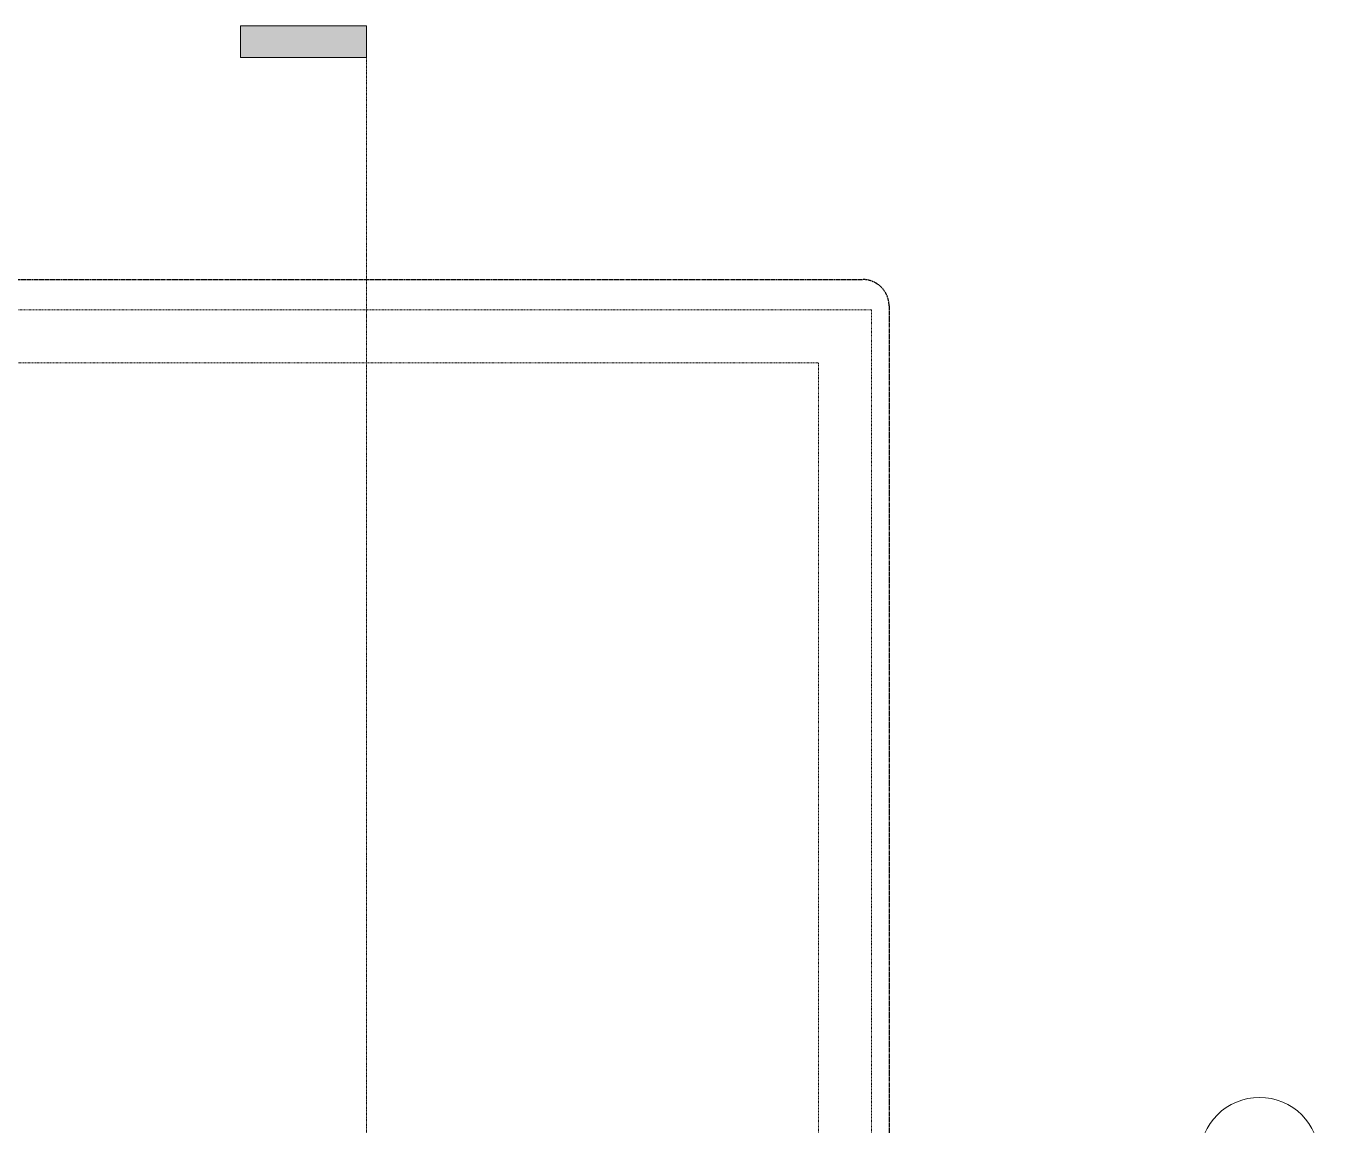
# Model space of a CAD drawing. Header units: millimetres. Extents: x 46079 to 131409, y 40831 to 60403.
# Drawn here: x 122703 to 130029, y 53717 to 59945 of the extents above; entities that cross this region are included whole.
import ezdxf

# ---------------------------------------------------------------- set-up
doc = ezdxf.new("R2010")
doc.units = ezdxf.units.MM
for name, pattern in [('Alignement de la ligne', [6.35, 3.175, -3.175]), ('Dash - Tight', [4.5, 3, -1.5]), ('Dash Dot 3_16_', [7.9375, 4.7625, -1.5875, 0, -1.5875]), ('Hidden', [7.14375, 4.7625, -2.38125])]:
    doc.linetypes.add(name, pattern=pattern)
for name, color, linetype, lineweight in [('A-DETL-GENF-2', 92, 'Dash - Tight', 18), ('A-DETL-GENF-3', 92, 'Hidden', 25), ('G-ANNO-SYMB', 111, 'Continuous', 9), ('G-ANNO-SYMB-1', 111, 'Dash Dot 3_16_', 18), ('G-IMPT-3', 9, 'Alignement de la ligne', 18), ('M-EQPM-2', 9, 'Alignement de la ligne', 18), ('S-GRID-IDEN', 1, 'Continuous', 9)]:
    doc.layers.add(name, color=color, linetype=linetype, lineweight=lineweight)

# ---------------------------------------------------------------- blocks, each defined once
blk = doc.blocks.new('TKTC_NAP THAM BE NUOC NGAM_260130 - TKTC_XREF_260130_NAP THAM BE NUOC NGAM_dwg-4013458-TKCS_BỂ NƯỚC NGẦM - MẶT BẰNG NẮP BỂ')
at = {"layer": 'G-IMPT-3'}
for p, q in [((-134909, 153914.7), (-149709, 153914.7)), ((-134909, 141325.1), (-134909, 153914.7))]:
    blk.add_line(p, q, dxfattribs=at)
at = {"layer": 'G-IMPT-3', "flags": 128}
blk.add_lwpolyline([(-135209, 141325.1), (-135209, 153614.7), (-142034, 153614.7), (-142034, 148889.7), (-148499, 148889.7)], dxfattribs=at)
blk = doc.blocks.new('TKTC_NAP THAM BE NUOC NGAM_260130 - NẮP THĂM BỂ NƯỚC NGẦM-2336355-TKCS_BỂ NƯỚC NGẦM - MẶT BẰNG NẮP BỂ')
blk.add_blockref('TKTC_NAP THAM BE NUOC NGAM_260130 - TKTC_XREF_260130_NAP THAM BE NUOC NGAM_dwg-4013458-TKCS_BỂ NƯỚC NGẦM - MẶT BẰNG NẮP BỂ', (150009, -139814.7))
blk = doc.blocks.new('BORDER VIEW - BORDER VIEW-2143926-TKCS_BỂ NƯỚC NGẦM - MẶT BẰNG NẮP BỂ')
at = {"layer": 'A-DETL-GENF-3'}
for p, q in [((150, 14671.3), (20350, 14671.3)), ((20500, 14521.3), (20500, 150))]:
    blk.add_line(p, q, dxfattribs=at)
blk.add_arc((20350, 14521.3), 150, 0, 90, dxfattribs=at)
blk = doc.blocks.new('Grid - M_Grid Head - Circle-353313-TKCS_BỂ NƯỚC NGẦM - MẶT BẰNG NẮP BỂ')
at = {"layer": 'S-GRID-IDEN'}
blk.add_circle((0, 0), 4.5, dxfattribs=at)
blk = doc.blocks.new('Section - 3_32_ x 3_8_-4701953-TKCS_BỂ NƯỚC NGẦM - MẶT BẰNG NẮP BỂ')
at = {"layer": 'G-ANNO-SYMB'}
blk.add_hatch(color=256, dxfattribs=at).paths.add_polyline_path([(0, 9.525), (0, 0), (-2.38125, 0), (-2.38125, 9.525)])
for p, q in [((0, 9.525), (-2.38125, 9.525)), ((-2.38125, 9.525), (-2.38125, 0)), ((0, 0), (0, 9.525)), ((-2.38125, 0), (0, 0))]:
    blk.add_line(p, q, dxfattribs=at)

msp = doc.modelspace()

# ---------------------------------------------------------------- linework, layer by layer
at = {"layer": 'G-ANNO-SYMB-1'}
msp.add_line((124632.5, 59766.6), (124632.5, 42597.1), dxfattribs=at)

# ---------------------------------------------------------------- block references
at = {"layer": 'A-DETL-GENF-2'}
msp.add_blockref('BORDER VIEW - BORDER VIEW-2143926-TKCS_BỂ NƯỚC NGẦM - MẶT BẰNG NẮP BỂ', (107093.3, 43836.9), dxfattribs=at)
at = {"layer": 'G-ANNO-SYMB', "extrusion": (0, 0, -1), "xscale": 74.99999999999996, "yscale": 74.99999999999996, "zscale": 74.99999999999996, "rotation": 270.0000000000003}
msp.add_blockref('Section - 3_32_ x 3_8_-4701953-TKCS_BỂ NƯỚC NGẦM - MẶT BẰNG NẮP BỂ', (-124632.5, 59766.6), dxfattribs=at)
at = {"layer": 'M-EQPM-2'}
msp.add_blockref('TKTC_NAP THAM BE NUOC NGAM_260130 - NẮP THĂM BỂ NƯỚC NGẦM-2336355-TKCS_BỂ NƯỚC NGẦM - MẶT BẰNG NẮP BỂ', (112393.4, 44236.9), dxfattribs=at)
at = {"layer": 'S-GRID-IDEN', "xscale": 74.99999999999996, "yscale": 74.99999999999996, "zscale": 74.99999999999996, "rotation": 89.9999999999998}
msp.add_blockref('Grid - M_Grid Head - Circle-353313-TKCS_BỂ NƯỚC NGẦM - MẶT BẰNG NẮP BỂ', (129691.9, 53536.9), dxfattribs=at)

doc.saveas('drawing.dxf')
